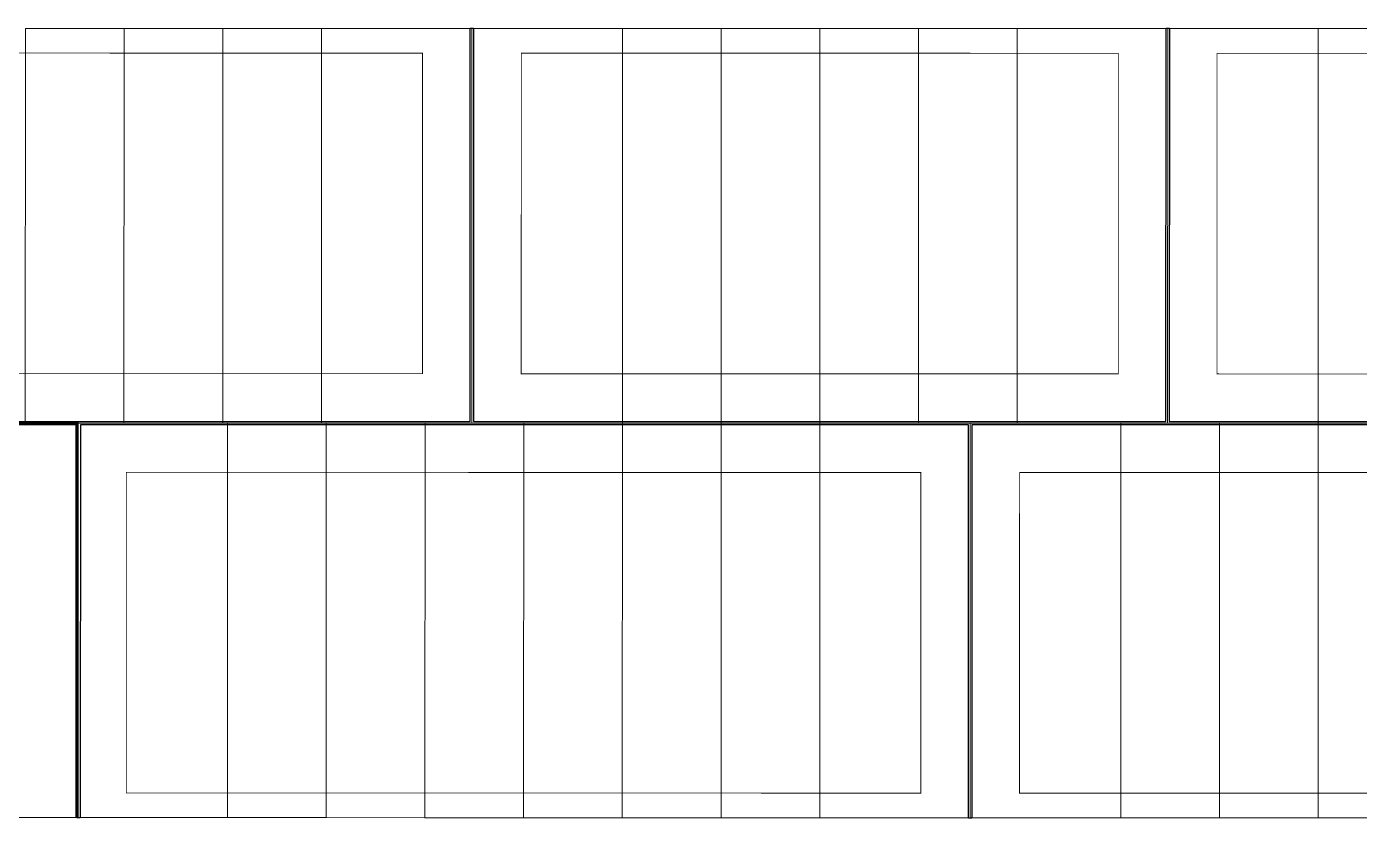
# Model space of a CAD drawing. Header units: centimetres. Extents: x -6122352 to 4157695, y -1694241 to 1947892.
# Drawn here: x 20305 to 101326, y -132558 to -84344 of the extents above; entities that cross this region are included whole.
import ezdxf

# ---------------------------------------------------------------- set-up
doc = ezdxf.new("R2010")
doc.units = ezdxf.units.CM
doc.header["$MEASUREMENT"] = 0
doc.linetypes.add('XR-AR-END-SETTING OUT PLAN$0$23261-XR-AR-SI-GF$0$HIDDEN', pattern=[0.375, 0.25, -0.125])
for name, color, linetype, lineweight, true_color in [('08-Compound Wall-2', 6, 'Continuous', 25, 0xff00ff), ('23585-XR-AR-DAMAC PLOT LIMITS$0$1-End units', 7, 'Continuous', 5, 0xf8991e), ('23585-XR-AR-DAMAC PLOT LIMITS$0$1-Open Space', 7, 'Continuous', 5, 0x90cf5a)]:
    doc.layers.add(name, color=color, linetype=linetype, lineweight=lineweight, true_color=true_color)
doc.layers.add('23585-XR-AR-BOUNDARY WALLS AND SETBACKS$0$setback', color=7, linetype='XR-AR-END-SETTING OUT PLAN$0$23261-XR-AR-SI-GF$0$HIDDEN')
doc.layers.add('@MI-REF LAYER', color=7, linetype='Continuous')
doc.layers.add('23585-XR-AR-DAMAC PLOT LIMITS$0$1-Mid units', color=41, linetype='Continuous', lineweight=5)
doc.layers.add('A-ANNO-TEXT', color=3, linetype='Continuous', lineweight=25)

# ---------------------------------------------------------------- blocks, each defined once
blk = doc.blocks.new('23585-XR-AR-BOUNDARY WALLS AND SETBACKS')
at = {"layer": '08-Compound Wall-2'}
for points in [[(496514.625, 2768906.003), (496532.246, 2768889.857), (496534.307, 2768892.105), (496538.36, 2768896.529), (496542.414, 2768900.953), (496546.467, 2768905.377), (496550.521, 2768909.8), (496554.574, 2768914.224), (496560.619, 2768920.822), (496542.997, 2768936.967)], [(496578.387, 2768904.54), (496560.767, 2768920.687), (496554.721, 2768914.089), (496550.668, 2768909.665), (496546.615, 2768905.242), (496542.561, 2768900.818), (496538.508, 2768896.394), (496534.454, 2768891.97), (496532.326, 2768889.648), (496530.401, 2768887.547), (496526.145, 2768882.902), (496524.287, 2768880.874)], [(496486.048, 2768874.815), (496503.67, 2768858.669), (496505.73, 2768860.918), (496509.784, 2768865.342), (496513.837, 2768869.765), (496517.891, 2768874.189), (496521.944, 2768878.613), (496524.072, 2768880.935), (496525.997, 2768883.037), (496530.253, 2768887.682), (496532.111, 2768889.709), (496514.49, 2768905.855)], [(496514.625, 2768906.003), (496514.558, 2768905.929), (496514.49, 2768905.855)], [(496524.287, 2768880.874), (496541.908, 2768864.728)], [(496541.773, 2768864.58), (496524.152, 2768880.726), (496522.091, 2768878.478), (496518.038, 2768874.054), (496513.985, 2768869.63), (496509.931, 2768865.207), (496505.878, 2768860.783), (496503.75, 2768858.46), (496501.824, 2768856.359), (496497.771, 2768851.935), (496497.568, 2768851.714), (496493.717, 2768847.511), (496493.515, 2768847.29), (496489.461, 2768842.866), (496487.67, 2768840.911), (496505.291, 2768824.764)], [(496457.537, 2768843.699), (496475.159, 2768827.553), (496481.207, 2768834.154), (496485.259, 2768838.576), (496487.387, 2768840.899), (496489.314, 2768843.001), (496493.367, 2768847.425), (496493.57, 2768847.646), (496497.421, 2768851.849), (496497.623, 2768852.07), (496501.677, 2768856.494), (496503.535, 2768858.522), (496485.913, 2768874.668)], [(496486.048, 2768874.815), (496485.981, 2768874.741), (496485.913, 2768874.668)], [(496541.773, 2768864.58), (496541.841, 2768864.654), (496541.908, 2768864.728)], [(496457.537, 2768843.699), (496457.402, 2768843.552), (496475.171, 2768827.271), (496481.354, 2768834.019), (496485.407, 2768838.441), (496487.534, 2768840.764), (496505.155, 2768824.617), (496505.291, 2768824.764)]]:
    blk.add_lwpolyline(points, dxfattribs=at)
at = {"layer": '23585-XR-AR-BOUNDARY WALLS AND SETBACKS$0$setback', "ltscale": 40, "const_width": 0.05}
for points in [[(496532.067, 2768893.954), (496532.169, 2768894.064), (496536.222, 2768898.488), (496540.276, 2768902.912), (496544.329, 2768907.336), (496548.382, 2768911.76), (496552.436, 2768916.183), (496556.589, 2768920.716), (496542.212, 2768933.889), (496538.059, 2768929.357), (496534.005, 2768924.933), (496529.952, 2768920.509), (496525.898, 2768916.086), (496521.845, 2768911.662), (496517.69, 2768907.128), (496532.067, 2768893.954)], [(496542.761, 2768867.879), (496546.916, 2768872.414), (496550.97, 2768876.837), (496555.023, 2768881.261), (496559.077, 2768885.685), (496563.13, 2768890.109), (496567.184, 2768894.533), (496571.237, 2768898.956), (496575.39, 2768903.489), (496561.013, 2768916.663), (496556.86, 2768912.13), (496552.806, 2768907.706), (496548.753, 2768903.282), (496544.699, 2768898.859), (496540.646, 2768894.435), (496536.592, 2768890.011), (496534.464, 2768887.689), (496532.539, 2768885.587), (496528.384, 2768881.053), (496542.761, 2768867.879)], [(496528.014, 2768889.53), (496513.637, 2768902.704), (496509.482, 2768898.169), (496505.428, 2768893.746), (496501.375, 2768889.322), (496497.322, 2768884.898), (496493.268, 2768880.474), (496489.114, 2768875.94), (496503.491, 2768862.766), (496507.646, 2768867.301), (496511.699, 2768871.724), (496515.752, 2768876.148), (496519.806, 2768880.572), (496521.934, 2768882.894), (496523.859, 2768884.996), (496528.014, 2768889.53)], [(496524.331, 2768876.629), (496524.23, 2768876.519), (496520.176, 2768872.095), (496516.123, 2768867.671), (496512.069, 2768863.247), (496508.016, 2768858.823), (496505.888, 2768856.501), (496503.962, 2768854.4), (496499.909, 2768849.976), (496499.707, 2768849.755), (496495.856, 2768845.552), (496495.653, 2768845.331), (496491.699, 2768841.016), (496506.076, 2768827.842), (496510.233, 2768832.378), (496514.286, 2768836.802), (496518.34, 2768841.226), (496522.393, 2768845.65), (496526.447, 2768850.074), (496530.5, 2768854.497), (496534.553, 2768858.921), (496538.708, 2768863.456), (496524.331, 2768876.629)], [(496485.06, 2768871.516), (496480.905, 2768866.982), (496476.852, 2768862.558), (496472.798, 2768858.134), (496468.745, 2768853.711), (496464.692, 2768849.287), (496460.535, 2768844.75), (496474.912, 2768831.577), (496479.069, 2768836.113), (496483.121, 2768840.536), (496485.249, 2768842.858), (496487.176, 2768844.961), (496491.229, 2768849.384), (496491.431, 2768849.605), (496495.283, 2768853.808), (496495.485, 2768854.029), (496499.437, 2768858.343), (496485.06, 2768871.516)]]:
    blk.add_lwpolyline(points, dxfattribs=at)
blk = doc.blocks.new('A$C9d9485f6')
at = {"layer": 'A-ANNO-TEXT', "rotation": 312.4881850805905}
blk.add_blockref('23585-XR-AR-BOUNDARY WALLS AND SETBACKS', (-2377088.535, -1504219.252), dxfattribs=at)
blk = doc.blocks.new('23585-XR-AR-DAMAC PLOT LIMITS')
at = {"layer": '23585-XR-AR-DAMAC PLOT LIMITS$0$1-End units', "color": 251, "true_color": 0x636466}
for points in [[(496532.253, 2768889.715), (496514.558, 2768905.929), (496520.739, 2768912.675), (496538.434, 2768896.462), (496534.381, 2768892.038)], [(496526.071, 2768882.969), (496508.376, 2768899.183), (496514.558, 2768905.929), (496532.253, 2768889.715), (496530.327, 2768887.614)], [(496524.146, 2768880.868), (496526.071, 2768882.969), (496530.327, 2768887.614), (496548.022, 2768871.4), (496541.841, 2768864.654)], [(496503.676, 2768858.528), (496485.981, 2768874.742), (496492.162, 2768881.488), (496509.857, 2768865.274), (496505.804, 2768860.85)], [(496517.964, 2768874.121), (496522.018, 2768878.545), (496524.146, 2768880.868), (496541.841, 2768864.654), (496535.659, 2768857.908)], [(496497.494, 2768851.782), (496479.799, 2768867.995), (496485.981, 2768874.742), (496503.676, 2768858.528), (496501.751, 2768856.427), (496497.697, 2768852.003)], [(496511.339, 2768831.365), (496505.156, 2768824.617), (496487.461, 2768840.831), (496489.388, 2768842.934), (496493.441, 2768847.358), (496493.644, 2768847.579)]]:
    blk.add_lwpolyline(points, close=True, dxfattribs=at)
at = {"layer": '23585-XR-AR-DAMAC PLOT LIMITS$0$1-Mid units', "color": 251, "true_color": 0x636466}
for points in [[(496538.434, 2768896.462), (496520.739, 2768912.675), (496524.792, 2768917.099), (496542.487, 2768900.885)], [(496538.434, 2768896.462), (496542.487, 2768900.885), (496560.183, 2768884.672), (496556.129, 2768880.248)], [(496522.018, 2768878.545), (496504.322, 2768894.759), (496508.376, 2768899.183), (496526.071, 2768882.969), (496524.146, 2768880.868)], [(496534.381, 2768892.038), (496538.434, 2768896.462), (496556.129, 2768880.248), (496552.076, 2768875.824)], [(496517.964, 2768874.121), (496500.269, 2768890.335), (496504.322, 2768894.759), (496522.018, 2768878.545)], [(496530.327, 2768887.614), (496532.253, 2768889.715), (496534.381, 2768892.038), (496552.076, 2768875.824), (496548.022, 2768871.4)], [(496513.911, 2768869.698), (496496.216, 2768885.911), (496500.269, 2768890.335), (496517.964, 2768874.121)], [(496509.857, 2768865.274), (496492.162, 2768881.488), (496496.216, 2768885.911), (496513.911, 2768869.698)], [(496513.911, 2768869.698), (496517.964, 2768874.121), (496535.659, 2768857.908), (496531.606, 2768853.484)], [(496509.857, 2768865.274), (496513.911, 2768869.698), (496531.606, 2768853.484), (496527.553, 2768849.06)], [(496493.441, 2768847.358), (496475.746, 2768863.572), (496479.799, 2768867.995), (496497.494, 2768851.782), (496493.644, 2768847.579)], [(496505.804, 2768860.85), (496509.857, 2768865.274), (496527.553, 2768849.06), (496523.499, 2768844.636)], [(496489.388, 2768842.934), (496471.692, 2768859.148), (496475.746, 2768863.572), (496493.441, 2768847.358)], [(496501.751, 2768856.427), (496503.676, 2768858.528), (496505.804, 2768860.85), (496523.499, 2768844.636), (496519.446, 2768840.213)], [(496489.388, 2768842.934), (496487.461, 2768840.831), (496485.333, 2768838.509), (496467.639, 2768854.724), (496471.692, 2768859.148)], [(496497.697, 2768852.003), (496501.751, 2768856.427), (496519.446, 2768840.213), (496515.392, 2768835.789)], [(496493.644, 2768847.579), (496497.494, 2768851.782), (496497.697, 2768852.003), (496515.392, 2768835.789), (496511.339, 2768831.365)]]:
    blk.add_lwpolyline(points, close=True, dxfattribs=at)
at = {"layer": '23585-XR-AR-DAMAC PLOT LIMITS$0$1-Open Space', "color": 251, "true_color": 0x636466}
blk.add_lwpolyline([(496481.281, 2768834.086), (496485.333, 2768838.509), (496487.461, 2768840.831), (496505.156, 2768824.617), (496500.977, 2768820.057), (496490.943, 2768817.572, 0.00131), (496483.611, 2768820.243, 0.002559), (496469.246, 2768825.35, -0.016443), (496465.759, 2768826.7, -0.023581), (496460.933, 2768829.028), (496464.117, 2768834.218), (496458.917, 2768837.408), (496455.733, 2768832.217, -0.007148), (496454.409, 2768833.159), (496453.774, 2768839.592), (496457.402, 2768843.552), (496475.098, 2768827.338)], format="xyb", close=True, dxfattribs=at)
blk = doc.blocks.new('A$Cf093b529')
at = {"layer": 'A-ANNO-TEXT'}
blk.add_blockref('23585-XR-AR-DAMAC PLOT LIMITS', (-495391.99, -2768603.442), dxfattribs=at)

msp = doc.modelspace()

# ---------------------------------------------------------------- linework, layer by layer
at = {"layer": '@MI-REF LAYER', "color": 30, "const_width": 210.14043}
msp.add_lwpolyline([(5072.86411, -84449.52514), (5069.25824, -108449.67934), (23369.84193, -108453.36501), (23363.98772, -132452.95063)], dxfattribs=at)

# ---------------------------------------------------------------- block references
at = {"layer": '@MI-REF LAYER', "xscale": 1000, "yscale": 1000, "zscale": 1000}
msp.add_blockref('A$C9d9485f6', (-23958.95046, 48155.57226), dxfattribs=at)
at = {"layer": '@MI-REF LAYER', "xscale": 1000, "yscale": 1000, "zscale": 1000, "rotation": 312.4882903633292}
msp.add_blockref('A$Cf093b529', (-891608.73293, 539022.72011), dxfattribs=at)

doc.saveas('drawing.dxf')
